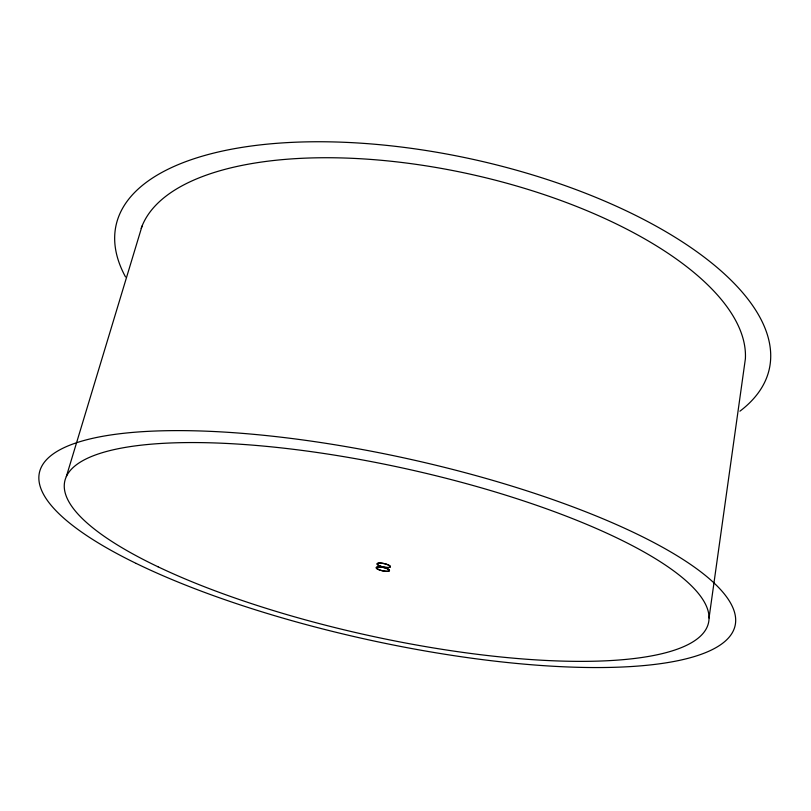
<?xml version="1.0" encoding="UTF-8"?>
<svg xmlns="http://www.w3.org/2000/svg" width="811" height="811" viewBox="0 0 811 811"><rect width="100%" height="100%" fill="white"/><g stroke="black" fill="none" stroke-linecap="round" stroke-linejoin="round"><path stroke-width="1.22" d="M709.047 617.992L745.37 358.888A309.609 130.166 12.4 0 0 467.065 173.483A309.609 130.166 12.4 0 0 141.185 228.398M66.34 476.554L142.067 226.046M125.512 276.916A334.426 141.033 12.4 0 1 471.992 159.128A334.426 141.033 12.4 0 1 739.916 411.187M378.271 569.454A6.833 1.734 12.4 0 0 389.381 570.853A6.833 1.734 12.4 0 0 380.988 567.021A6.833 1.734 12.4 0 0 378.271 569.454M379.112 565.642A6.833 1.754 12.4 0 0 390.213 567.031A6.833 1.754 12.4 0 0 381.829 563.179A6.833 1.754 12.4 0 0 379.112 565.642A6.752 1.734 12.4 0 0 390.142 567.011A6.752 1.734 12.4 0 0 381.849 563.209A6.752 1.734 12.4 0 0 379.173 565.632M378.331 569.444A6.752 1.713 12.4 0 0 389.3 570.832A6.752 1.713 12.4 0 0 381.008 567.041A6.752 1.713 12.4 0 0 378.331 569.444M136.248 563.463A356.13 92.636 12.4 0 0 722.003 643.741A356.13 92.636 12.4 0 0 303.598 440.059A356.13 92.636 12.4 0 0 136.248 563.463M158.023 566.798A329.57 85.429 12.4 0 0 697.825 638.419A329.57 85.429 12.4 0 0 304.095 450.673A329.57 85.429 12.4 0 0 158.023 566.798"/></g></svg>
